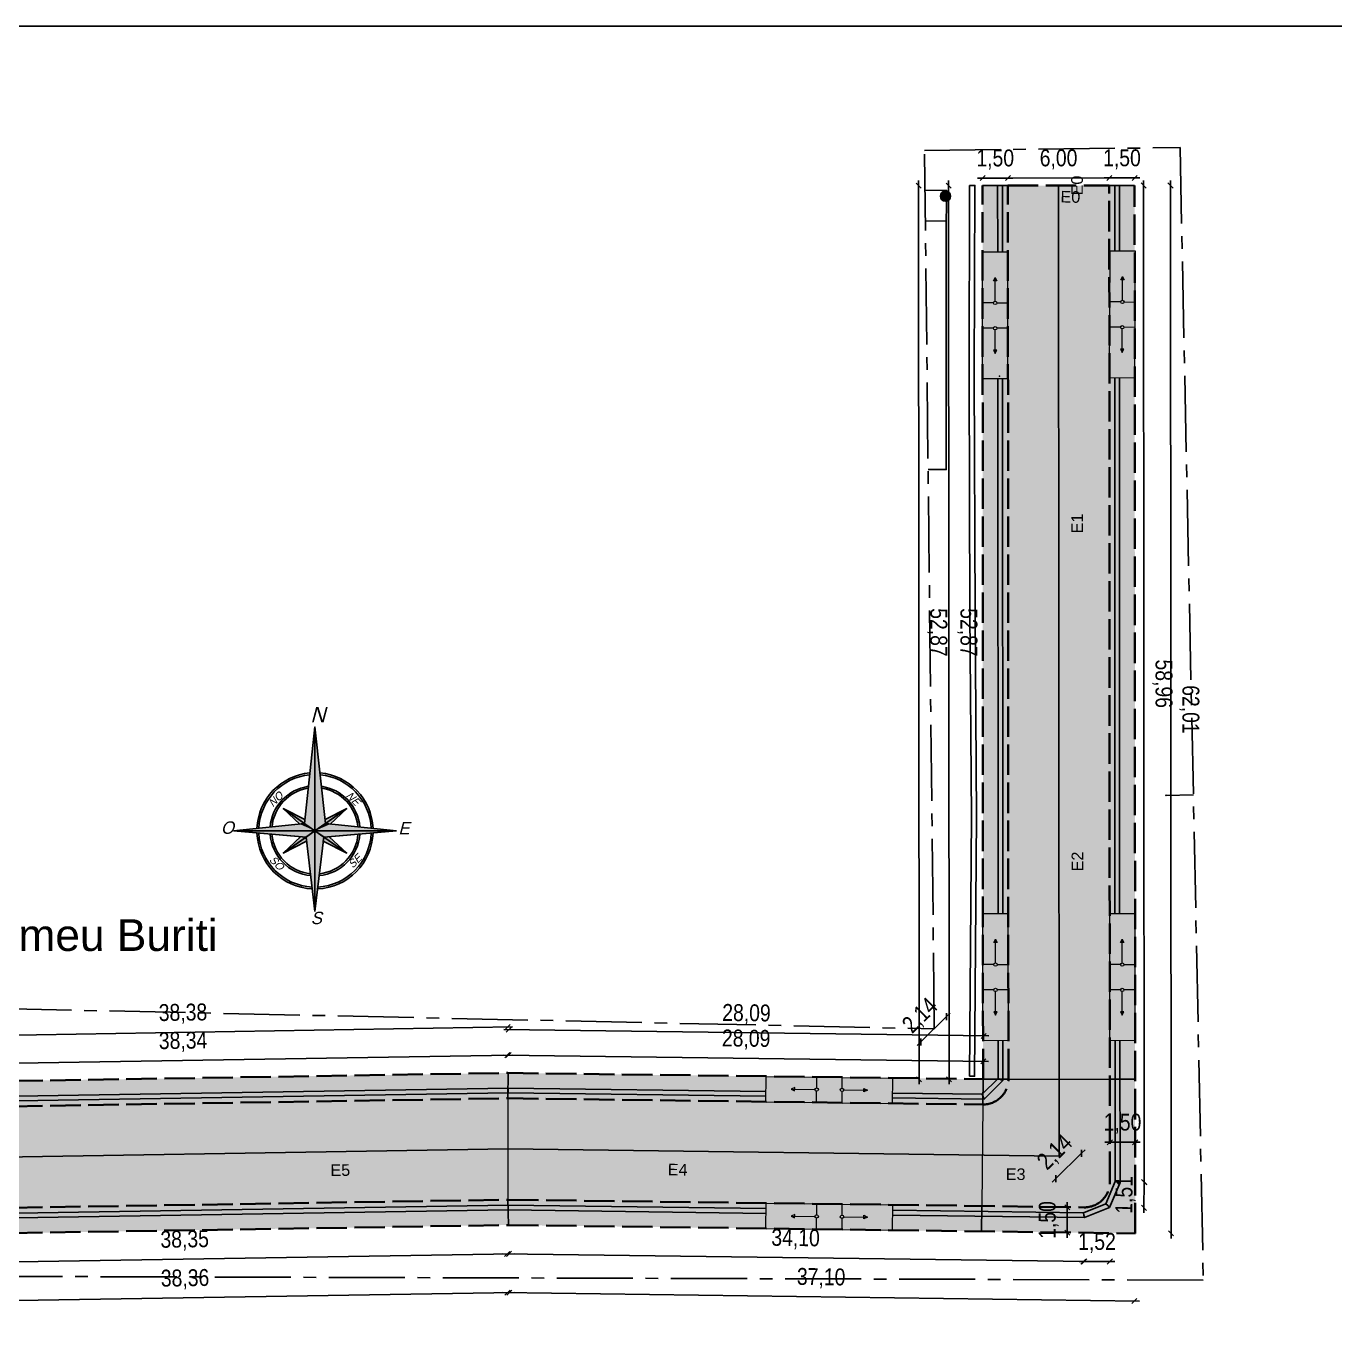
# Model space of a CAD drawing. Header units: feet. Extents: x 203667 to 205527, y 9204857 to 9205156.
# Drawn here: x 204784.3 to 204861.7, y 9205047 to 9205124 of the extents above; entities that cross this region are included whole.
import ezdxf

# ---------------------------------------------------------------- set-up
doc = ezdxf.new("R2010")
doc.units = ezdxf.units.FT
doc.header["$LTSCALE"] = 0.3
doc.header["$MEASUREMENT"] = 0
for name, pattern in [('ACAD_ISO02W100', [15, 12, -3]), ('CENTER2', [1.125, 0.75, -0.125, 0.125, -0.125]), ('CONTINUO', [0])]:
    doc.linetypes.add(name, pattern=pattern)
for name, color, linetype in [('_EIXO PROJETADO', 2, 'Continuous'), ('C-ROAD-CNTR-N', 92, 'Continuous'), ('Calçada Projetada', 20, 'Continuous'), ('cotas1', 7, 'Continuous'), ('Edificação Existente', 1, 'Continuous'), ('F-HZ-ESTACA', 98, 'Continuous'), ('I2-MEIOFIO', 171, 'Continuous'), ('MF', 7, 'CONTINUO'), ('MURO', 7, 'CONTINUO'), ('NORTE', 7, 'Continuous'), ('Pavimento projetado', 51, 'Continuous'), ('PONTOS_SUBSTITUIDOS', 7, 'Continuous'), ('Poste e Rede Elétrica', 6, 'Continuous'), ('PST', 7, 'Continuous'), ('SINALIZACAO', 1, 'Continuous')]:
    doc.layers.add(name, color=color, linetype=linetype)
for name, color, linetype, lineweight in [('Alvenaria de 1 Vez', 6, 'ACAD_ISO02W100', 35), ('Cotas Acessibilidade', 5, 'Continuous', 25), ('Cotas Calçadas', 7, 'Continuous', 25), ('EDIF', 7, 'Continuous', 0), ('MEIO FIO PROJETADO', 7, 'ACAD_ISO02W100', 35), ('PENA015', 1, 'Continuous', 15)]:
    doc.layers.add(name, color=color, linetype=linetype, lineweight=lineweight)
doc.styles.add('Arial', font='arial.ttf')
doc.styles.add('Roman', font='arial.ttf', dxfattribs={"height": 2})
doc.styles.add('SUPERFRENCH', font='SUF_____.pfb', dxfattribs={"oblique": 15, "height": 2})
doc.styles.add('TARCISIO', font='swissci.ttf')
doc.dimstyles.new('Cota Alvenaria', dxfattribs={"dimtxt": 1, "dimasz": 0.3, "dimexe": 1, "dimexo": 1, "dimgap": 0.5, "dimtad": 1, "dimzin": 4, "dimtxsty": 'TARCISIO', "dimblk": 'OBLIQUE', "dimcen": -2, "dimdle": 0.3, "dimse1": 1, "dimse2": 1, "dimclrd": 256, "dimclre": 256, "dimclrt": 6, "dimadec": 0, "dimazin": 0, "dimtfac": 1, "dimtix": 1, "dimtmove": 0, "dimatfit": 3, "dimldrblk": 'DOT', "dimfxl": 1, "dimlwd": -1, "dimlwe": -1, "dimarcsym": 0})
doc.dimstyles.new('Cota Calçadas', dxfattribs={"dimtxt": 1, "dimasz": 0.3, "dimexe": 1, "dimexo": 1, "dimgap": 0.5, "dimtad": 1, "dimzin": 4, "dimtxsty": 'TARCISIO', "dimblk": 'OBLIQUE', "dimcen": -2, "dimdle": 0.3, "dimse1": 1, "dimse2": 1, "dimclrd": 256, "dimclre": 256, "dimclrt": 256, "dimadec": 0, "dimazin": 0, "dimtfac": 1, "dimtix": 1, "dimtmove": 0, "dimatfit": 3, "dimldrblk": 'DOT', "dimfxl": 1, "dimlwd": -1, "dimlwe": -1, "dimarcsym": 0})

# ---------------------------------------------------------------- blocks, each defined once
blk = doc.blocks.new('r150')
at = {"linetype": 'Continuous'}
h = blk.add_hatch(color=4, dxfattribs=at)
h.dxf.hatch_style = 1
edge = h.paths.add_edge_path()
edge.add_arc((0, 0.907), 0.1, 180, 270, ccw=False)
edge.add_line((-0.1, 0.907), (-1.3, 0.907))
edge.add_line((-1.3, 0.907), (-1.3, 0.807))
edge.add_line((-1.3, 0.807), (-1.5, 0.907))
edge.add_line((-1.5, 0.907), (-1.3, 1.007))
edge.add_line((-1.3, 1.007), (-1.3, 0.907))
edge.add_line((-1.3, 0.907), (-0.1, 0.907))
edge.add_arc((0, 0.907), 0.1, 90, 180, ccw=False)
edge.add_line((0, 1.007), (0, 1.65))
edge.add_line((0, 1.65), (-3, 1.65))
edge.add_line((-3, 1.65), (-3, 0.15))
edge.add_line((-3, 0.15), (0, 0.15))
edge.add_line((0, 0.15), (0, 0.807))
edge = h.paths.add_edge_path()
edge.add_arc((1.5, 0.907), 0.1, 180, 270, ccw=False)
edge.add_arc((1.5, 0.907), 0.1, 90, 180, ccw=False)
edge.add_line((1.5, 1.007), (1.5, 1.65))
edge.add_line((1.5, 1.65), (0, 1.65))
edge.add_line((0, 1.65), (0, 1.007))
edge.add_arc((0, 0.907), 0.1, 0, 90, ccw=False)
edge.add_arc((0, 0.907), 0.1, -90, 0, ccw=False)
edge.add_line((0, 0.807), (0, 0.15))
edge.add_line((0, 0.15), (1.5, 0.15))
edge.add_line((1.5, 0.15), (1.5, 0.807))
edge = h.paths.add_edge_path()
edge.add_line((4.5, 1.65), (1.5, 1.65))
edge.add_line((1.5, 1.65), (1.5, 1.007))
edge.add_arc((1.5, 0.907), 0.1, 0, 90, ccw=False)
edge.add_line((1.6, 0.907), (2.8, 0.907))
edge.add_line((2.8, 0.907), (2.8, 1.007))
edge.add_line((2.8, 1.007), (3, 0.907))
edge.add_line((3, 0.907), (2.8, 0.807))
edge.add_line((2.8, 0.807), (2.8, 0.907))
edge.add_line((2.8, 0.907), (1.6, 0.907))
edge.add_arc((1.5, 0.907), 0.1, -90, 0, ccw=False)
edge.add_line((1.5, 0.807), (1.5, 0.15))
edge.add_line((1.5, 0.15), (4.5, 0.15))
edge.add_line((4.5, 0.15), (4.5, 1.65))
at = {"layer": 'PENA015', "color": 7}
for points in [[(-3, 0.15), (-3, 1.65)], [(-3, 1.65), (4.5, 1.65)], [(0, 1.007), (0, 1.65)], [(1.5, 1.007), (1.5, 1.65)], [(4.5, 0.15), (4.5, 1.65)], [(-1.3, 1.007), (-1.5, 0.907), (-1.3, 0.807)], [(-1.5, 0.907), (-0.1, 0.907)], [(-1.3, 0.807), (-1.3, 1.007)], [(0, 0.15), (0, 0.807)], [(1.5, 0.807), (1.5, 0.15)], [(1.6, 0.907), (3, 0.907)], [(2.8, 0.807), (2.8, 1.007)], [(2.8, 1.007), (3, 0.907), (2.8, 0.807)], [(-3, 0.15), (4.5, 0.15)]]:
    blk.add_lwpolyline(points, dxfattribs=at)
for centre in [(0, 0.907), (1.5, 0.907)]:
    blk.add_circle(centre, 0.1, dxfattribs=at)
blk = doc.blocks.new('*U61')
at = {"layer": 'NORTE', "color": 252, "linetype": 'Continuous'}
for points in [[(2.264, 2.249), (1.127, 1.112), (1.322, 1.078)], [(0.236, 2.003), (0.962, 1.141), (1.127, 1.112)], [(1.156, 0.948), (1.127, 1.112), (0.244, 0.23)], [(1.127, 1.112), (1.156, 0.948), (2.018, 0.221)]]:
    blk.add_solid(points, dxfattribs=at)
blk = doc.blocks.new('*U62')
at = {"layer": 'NORTE', "color": 252, "linetype": 'Continuous'}
for points in [[(1.022, 1.704), (1.034, 1.355), (1.092, 1.308)], [(0.535, 1.216), (0.922, 1.09), (0.962, 1.141)], [(1.322, 1.078), (1.37, 1.019), (1.718, 1.008)], [(1.156, 0.948), (1.104, 0.907), (1.231, 0.521)]]:
    blk.add_solid(points, dxfattribs=at)
blk = doc.blocks.new('*U63')
at = {"layer": 'NORTE', "linetype": 'Continuous'}
for points in [[(1.494, 1.556), (2.264, 2.249), (1.092, 1.308)], [(1.494, 1.556), (1.127, 1.112), (2.264, 2.249)], [(1.494, 1.556), (1.092, 1.308), (1.127, 1.112)]]:
    blk.add_solid(points, dxfattribs=at)
blk = doc.blocks.new('*U64')
at = {"layer": 'NORTE', "linetype": 'Continuous'}
for points in [[(0.236, 2.003), (1.034, 1.352), (1.034, 1.355)], [(0.236, 2.003), (1.127, 1.112), (1.034, 1.352)], [(1.022, 1.704), (1.092, 1.308), (1.14, 1.346)], [(0.535, 1.216), (0.958, 1.142), (0.905, 1.204)], [(1.034, 1.352), (1.127, 1.112), (1.092, 1.308)], [(1.127, 1.112), (0.962, 1.141), (0.244, 0.23)], [(1.127, 1.112), (1.366, 1.019), (1.322, 1.078)], [(1.127, 1.112), (2.018, 0.221), (1.366, 1.019)], [(1.36, 1.125), (1.322, 1.078), (1.718, 1.008)], [(1.366, 1.019), (2.018, 0.221), (1.37, 1.019)], [(1.156, 0.943), (1.231, 0.521), (1.219, 0.891)]]:
    blk.add_solid(points, dxfattribs=at)
blk = doc.blocks.new('norte01')
at = {"layer": 'NORTE'}
for p, q in [((-0.098, 0.141), (0, 1.26)), ((0, 1.26), (0.114, 0.163)), ((-1.248, 0), (-0.096, 0.137)), ((0, 0), (-1.248, 0)), ((0.114, 0.163), (1.608, 0)), ((-0.098, -0.141), (0, 0)), ((0, -1.26), (-0.098, -0.141)), ((0.114, -0.163), (0, -1.26)), ((1.608, 0), (0.114, -0.163))]:
    blk.add_line(p, q, dxfattribs=at)
for points in [[(0, 1.26), (0, 0), (-0.096, 0.137)], [(-0.161, 0.129), (-0.096, 0.137), (-0.345, 0.492)], [(0.114, 0.163), (0.345, 0.492), (0.104, 0.235)], [(-0.161, -0.129), (-0.096, -0.137), (-0.345, -0.492)], [(0, -1.26), (0, 0), (-0.096, -0.137)], [(0, 0), (1.608, 0), (0.114, -0.163)], [(0.114, -0.163), (0.345, -0.492), (0.104, -0.235)]]:
    blk.add_lwpolyline(points, close=True, dxfattribs=at)
for points in [[(0, 1.26), (0, 0)], [(0, 0), (-0.345, 0.492)], [(-0.345, 0.492), (-0.161, 0.129)], [(-0.345, 0.492), (-0.089, 0.219)], [(0, 0), (0.345, 0.492)], [(0.345, 0.492), (0.104, 0.235)], [(0.345, 0.492), (0.174, 0.156)], [(-1.248, 0), (1.608, 0)], [(-1.248, 0), (1.608, 0)], [(-1.248, 0), (-0.096, -0.137)], [(0, 0), (-0.345, -0.492)], [(-0.345, -0.492), (-0.161, -0.129)], [(0, -1.26), (0, 0)], [(0, 0), (0.345, -0.492)], [(0.345, -0.492), (0.174, -0.156)], [(-0.345, -0.492), (-0.091, -0.222)], [(0.345, -0.492), (0.104, -0.235)]]:
    blk.add_lwpolyline(points, dxfattribs=at)
for radius, start, end in [(0.9, 92.0213, 177.3619), (0.871, 92.2575, 177.0455), (0.9, 4.9431, 87.6111), (0.871, 5.3202, 87.3318), (0.697, 94.0924, 174.5827), (0.668, 94.4924, 174.0444), (0.697, 8.261, 85.1591), (0.668, 8.9053, 84.6848), (0.9, 182.6381, 267.9787), (0.871, 182.9545, 267.7425), (0.697, 185.4173, 265.9076), (0.668, 185.9556, 265.5076), (0.9, 272.3889, 355.0569), (0.871, 272.6682, 354.6798), (0.697, 274.8409, 351.739), (0.668, 275.3152, 351.0947)]:
    blk.add_arc((0, 0), radius, start, end, dxfattribs=at)
at = {"layer": 'NORTE', "color": 254, "linetype": 'Continuous', "rotation": 314.9999999999994}
for name in ['*U61', '*U62']:
    blk.add_blockref(name, (-1.583, 0.01), dxfattribs=at)
at = {"layer": 'NORTE', "linetype": 'Continuous', "rotation": 314.9999999999994}
for name in ['*U64', '*U63']:
    blk.add_blockref(name, (-1.583, 0.01), dxfattribs=at)
at = {"layer": 'NORTE', "style": 'SUPERFRENCH', "oblique": 15}
for s, height, rotation, p in [('O', 0.192, 270, (-0.046, 1.457)), ('SO', 0.12, 225, (-0.459, 0.718)), ('NO', 0.12, 315, (0.361, 0.651)), ('S', 0.192, 270, (-1.445, 0.065)), ('N', 0.24, 270, (1.68, 0.072)), ('SE', 0.12, 315, (-0.588, -0.585)), ('NE', 0.12, 225, (0.536, -0.47)), ('E', 0.192, 270, (-0.055, -1.291))]:
    blk.add_text(s, height=height, rotation=rotation, dxfattribs=at).set_placement(p)
blk = doc.blocks.new('_Oblique')
at = {"layer": 'cotas1', "color": 0, "lineweight": -2}
blk.add_line((-0.5, -0.5), (0.5, 0.5), dxfattribs=at)
blk = doc.blocks.new('*D342')
at = {"layer": 'Cotas Calçadas', "transparency": 16777216}
blk.add_line((204774.242, 9205048.439), (204813.2, 9205049.073), dxfattribs=at)
at = {"layer": 'Defpoints', "color": 0, "transparency": 16777216}
for p in [(204812.835, 9205053.068), (204774.477, 9205052.444), (204812.9, 9205049.068)]:
    blk.add_point(p, dxfattribs=at)
at = {"layer": 'Cotas Calçadas', "transparency": 16777216, "xscale": 0.3, "yscale": 0.3, "zscale": 0.3}
for p, rotation in [((204812.9, 9205049.068), 0.9313646199542577), ((204774.542, 9205048.444), 180.9313646199542)]:
    blk.add_blockref('_Oblique', p, dxfattribs=dict(at, rotation=rotation))
at = {"layer": 'Cotas Calçadas', "color": 6, "transparency": 16777216, "insert": (204793.703, 9205049.852), "char_height": 1, "attachment_point": 5, "rotation": 0.93136, "style": 'TARCISIO'}
blk.add_mtext('38,36', dxfattribs=at)
blk = doc.blocks.new('_Dot')
at = {"color": 0, "linetype": 'ByBlock', "lineweight": -2}
blk.add_line((-0.5, 0), (-1, 0), dxfattribs=at)
at = {"color": 0, "linetype": 'ByBlock', "const_width": 0.5}
blk.add_lwpolyline([(-0.25, 0, 1), (0.25, 0, 1)], format="xyb", close=True, dxfattribs=at)
blk = doc.blocks.new('*D343')
at = {"layer": 'Cotas Calçadas', "transparency": 16777216}
blk.add_line((204812.468, 9205051.367), (204847.164, 9205050.905), dxfattribs=at)
at = {"layer": 'Defpoints', "color": 0, "transparency": 16777216}
for p in [(204812.811, 9205054.567), (204846.906, 9205054.114), (204846.864, 9205050.909)]:
    blk.add_point(p, dxfattribs=at)
at = {"layer": 'Cotas Calçadas', "transparency": 16777216, "xscale": 0.3, "yscale": 0.3, "zscale": 0.3}
for p, rotation in [((204812.768, 9205051.363), 179.2375210019448), ((204846.864, 9205050.909), 359.2375210019447)]:
    blk.add_blockref('_Oblique', p, dxfattribs=dict(at, rotation=rotation))
at = {"layer": 'Cotas Calçadas', "transparency": 16777216, "insert": (204829.83, 9205052.232), "char_height": 1, "attachment_point": 5, "rotation": 359.23752, "style": 'TARCISIO'}
blk.add_mtext('34,10', dxfattribs=at)
blk = doc.blocks.new('*D344')
at = {"layer": 'Cotas Calçadas', "transparency": 16777216}
blk.add_line((204812.482, 9205049.073), (204850.175, 9205048.571), dxfattribs=at)
at = {"layer": 'Defpoints', "color": 0, "transparency": 16777216}
for p in [(204812.835, 9205053.067), (204849.928, 9205052.572), (204849.875, 9205048.575)]:
    blk.add_point(p, dxfattribs=at)
at = {"layer": 'Cotas Calçadas', "transparency": 16777216, "xscale": 0.3, "yscale": 0.3, "zscale": 0.3}
for p, rotation in [((204812.782, 9205049.069), 179.2357354205074), ((204849.875, 9205048.575), 359.2357354205074)]:
    blk.add_blockref('_Oblique', p, dxfattribs=dict(at, rotation=rotation))
at = {"layer": 'Cotas Calçadas', "color": 6, "transparency": 16777216, "insert": (204831.343, 9205049.918), "char_height": 1, "attachment_point": 5, "rotation": 359.23574, "style": 'TARCISIO'}
blk.add_mtext('37,10', dxfattribs=at)
blk = doc.blocks.new('*D346')
at = {"layer": 'Cotas Calçadas', "transparency": 16777216}
blk.add_line((204850.46, 9205055.315), (204850.428, 9205114.879), dxfattribs=at)
at = {"layer": 'Defpoints', "color": 0, "transparency": 16777216}
for p in [(204848.394, 9205114.578), (204850.428, 9205114.579), (204848.426, 9205055.614)]:
    blk.add_point(p, dxfattribs=at)
at = {"layer": 'Cotas Calçadas', "transparency": 16777216, "xscale": 0.3, "yscale": 0.3, "zscale": 0.3}
for p, rotation in [((204850.428, 9205114.579), 90.03094286692487), ((204850.46, 9205055.615), 270.0309428669249)]:
    blk.add_blockref('_Oblique', p, dxfattribs=dict(at, rotation=rotation))
at = {"layer": 'Cotas Calçadas', "transparency": 16777216, "insert": (204851.54, 9205085.098), "char_height": 1, "attachment_point": 5, "rotation": 270.03094, "style": 'TARCISIO'}
blk.add_mtext('58,96', dxfattribs=at)
blk = doc.blocks.new('*D186')
at = {"layer": 'Cotas Calçadas', "transparency": 16777216}
blk.add_line((204852.05, 9205052.273), (204852.016, 9205114.88), dxfattribs=at)
at = {"layer": 'Defpoints', "color": 0, "transparency": 16777216}
for p in [(204849.894, 9205114.579), (204852.016, 9205114.58), (204849.928, 9205052.572)]:
    blk.add_point(p, dxfattribs=at)
at = {"layer": 'Cotas Calçadas', "transparency": 16777216, "xscale": 0.3, "yscale": 0.3, "zscale": 0.3}
for p, rotation in [((204852.016, 9205114.58), 90.03094286754042), ((204852.05, 9205052.573), 270.0309428675404)]:
    blk.add_blockref('_Oblique', p, dxfattribs=dict(at, rotation=rotation))
at = {"layer": 'Cotas Calçadas', "color": 6, "transparency": 16777216, "insert": (204853.129, 9205083.577), "char_height": 1, "attachment_point": 5, "rotation": 270.03094, "style": 'TARCISIO'}
blk.add_mtext('62,01', dxfattribs=at)
blk = doc.blocks.new('*D347')
at = {"layer": 'Cotas Calçadas', "transparency": 16777216}
for p, q in [((204840.895, 9205115.023), (204840.595, 9205115.023)), ((204840.895, 9205115.023), (204842.395, 9205115.022)), ((204842.395, 9205115.022), (204842.695, 9205115.022))]:
    blk.add_line(p, q, dxfattribs=at)
at = {"layer": 'Defpoints', "color": 0, "transparency": 16777216}
for p in [(204842.395, 9205115.022), (204840.895, 9205114.573), (204842.394, 9205114.573)]:
    blk.add_point(p, dxfattribs=at)
at = {"layer": 'Cotas Calçadas', "transparency": 16777216, "xscale": 0.3, "yscale": 0.3, "zscale": 0.3}
for p, rotation in [((204840.895, 9205115.023), 359.9858724939317), ((204842.395, 9205115.022), 179.9858724939317)]:
    blk.add_blockref('_Oblique', p, dxfattribs=dict(at, rotation=rotation))
at = {"layer": 'Cotas Calçadas', "transparency": 16777216, "insert": (204841.645, 9205116.118), "char_height": 1, "attachment_point": 5, "rotation": 359.98587, "style": 'TARCISIO'}
blk.add_mtext('1,50', dxfattribs=at)
blk = doc.blocks.new('*D348')
at = {"layer": 'Cotas Calçadas', "transparency": 16777216}
blk.add_line((204842.094, 9205115.022), (204848.694, 9205115.03), dxfattribs=at)
at = {"layer": 'Defpoints', "color": 0, "transparency": 16777216}
for p in [(204848.394, 9205115.03), (204842.394, 9205114.573), (204848.394, 9205114.58)]:
    blk.add_point(p, dxfattribs=at)
at = {"layer": 'Cotas Calçadas', "transparency": 16777216, "xscale": 0.3, "yscale": 0.3, "zscale": 0.3}
for p, rotation in [((204842.394, 9205115.022), 180.0689462432588), ((204848.394, 9205115.03), 0.06894624325874639)]:
    blk.add_blockref('_Oblique', p, dxfattribs=dict(at, rotation=rotation))
at = {"layer": 'Cotas Calçadas', "transparency": 16777216, "insert": (204845.393, 9205116.121), "char_height": 1, "attachment_point": 5, "rotation": 0.06895, "style": 'TARCISIO'}
blk.add_mtext('6,00', dxfattribs=at)
blk = doc.blocks.new('*D349')
at = {"layer": 'Cotas Calçadas', "transparency": 16777216}
for p, q in [((204848.394, 9205115.03), (204848.094, 9205115.03)), ((204848.394, 9205115.03), (204849.894, 9205115.03)), ((204849.894, 9205115.03), (204850.194, 9205115.03))]:
    blk.add_line(p, q, dxfattribs=at)
at = {"layer": 'Defpoints', "color": 0, "transparency": 16777216}
for p in [(204849.894, 9205115.03), (204848.394, 9205114.578), (204849.894, 9205114.578)]:
    blk.add_point(p, dxfattribs=at)
at = {"layer": 'Cotas Calçadas', "transparency": 16777216, "xscale": 0.3, "yscale": 0.3, "zscale": 0.3}
blk.add_blockref('_Oblique', (204848.394, 9205115.03), dxfattribs=at)
at = {"layer": 'Cotas Calçadas', "transparency": 16777216, "xscale": 0.3, "yscale": 0.3, "zscale": 0.3, "rotation": 180}
blk.add_blockref('_Oblique', (204849.894, 9205115.03), dxfattribs=at)
at = {"layer": 'Cotas Calçadas', "transparency": 16777216, "insert": (204849.144, 9205116.125), "char_height": 1, "attachment_point": 5, "style": 'TARCISIO'}
blk.add_mtext('1,50', dxfattribs=at)
blk = doc.blocks.new('*D350')
at = {"layer": 'Cotas Calçadas', "transparency": 16777216}
blk.add_line((204838.886, 9205114.871), (204838.915, 9205061.396), dxfattribs=at)
at = {"layer": 'Defpoints', "color": 0, "transparency": 16777216}
for p in [(204842.394, 9205114.573), (204838.915, 9205061.696), (204842.423, 9205061.698)]:
    blk.add_point(p, dxfattribs=at)
at = {"layer": 'Cotas Calçadas', "transparency": 16777216, "xscale": 0.3, "yscale": 0.3, "zscale": 0.3}
for p, rotation in [((204838.886, 9205114.571), 90.0309428676953), ((204838.915, 9205061.696), 270.0309428676953)]:
    blk.add_blockref('_Oblique', p, dxfattribs=dict(at, rotation=rotation))
at = {"layer": 'Cotas Calçadas', "transparency": 16777216, "insert": (204839.996, 9205088.134), "char_height": 1, "attachment_point": 5, "rotation": 270.03094, "style": 'TARCISIO'}
blk.add_mtext('52,87', dxfattribs=at)
blk = doc.blocks.new('*D187')
at = {"layer": 'Cotas Calçadas', "transparency": 16777216}
blk.add_line((204837.107, 9205114.87), (204837.136, 9205061.395), dxfattribs=at)
at = {"layer": 'Defpoints', "color": 0, "transparency": 16777216}
for p in [(204840.895, 9205114.572), (204837.136, 9205061.695), (204840.924, 9205061.697)]:
    blk.add_point(p, dxfattribs=at)
at = {"layer": 'Cotas Calçadas', "transparency": 16777216, "xscale": 0.3, "yscale": 0.3, "zscale": 0.3}
for p, rotation in [((204837.107, 9205114.57), 90.0309428676953), ((204837.136, 9205061.695), 270.0309428676953)]:
    blk.add_blockref('_Oblique', p, dxfattribs=dict(at, rotation=rotation))
at = {"layer": 'Cotas Calçadas', "color": 6, "transparency": 16777216, "insert": (204838.217, 9205088.133), "char_height": 1, "attachment_point": 5, "rotation": 270.03094, "style": 'TARCISIO'}
blk.add_mtext('52,87', dxfattribs=at)
blk = doc.blocks.new('*D351')
at = {"layer": 'Cotas Calçadas', "transparency": 16777216}
blk.add_line((204841.237, 9205062.748), (204812.545, 9205063.125), dxfattribs=at)
at = {"layer": 'Defpoints', "color": 0, "transparency": 16777216}
for p in [(204812.845, 9205063.121), (204812.811, 9205060.567), (204840.903, 9205060.198)]:
    blk.add_point(p, dxfattribs=at)
at = {"layer": 'Cotas Calçadas', "transparency": 16777216, "xscale": 0.3, "yscale": 0.3, "zscale": 0.3}
for p, rotation in [((204812.845, 9205063.121), 179.2464513407121), ((204840.937, 9205062.752), 359.2464513407121)]:
    blk.add_blockref('_Oblique', p, dxfattribs=dict(at, rotation=rotation))
at = {"layer": 'Cotas Calçadas', "transparency": 16777216, "insert": (204826.905, 9205064.032), "char_height": 1, "attachment_point": 5, "rotation": 359.24645, "style": 'TARCISIO'}
blk.add_mtext('28,09', dxfattribs=at)
blk = doc.blocks.new('*D352')
at = {"layer": 'Cotas Calçadas', "transparency": 16777216}
blk.add_line((204813.07, 9205063.125), (204774.138, 9205062.493), dxfattribs=at)
at = {"layer": 'Defpoints', "color": 0, "transparency": 16777216}
for p in [(204774.438, 9205062.498), (204774.479, 9205059.945), (204812.811, 9205060.567)]:
    blk.add_point(p, dxfattribs=at)
at = {"layer": 'Cotas Calçadas', "transparency": 16777216, "xscale": 0.3, "yscale": 0.3, "zscale": 0.3}
for p, rotation in [((204812.77, 9205063.12), 0.92972526872253), ((204774.438, 9205062.498), 180.9297252687225)]:
    blk.add_blockref('_Oblique', p, dxfattribs=dict(at, rotation=rotation))
at = {"layer": 'Cotas Calçadas', "transparency": 16777216, "insert": (204793.586, 9205063.905), "char_height": 1, "attachment_point": 5, "rotation": 0.92973, "style": 'TARCISIO'}
blk.add_mtext('38,34', dxfattribs=at)
blk = doc.blocks.new('*D164')
at = {"layer": 'Cotas Calçadas', "transparency": 16777216}
for p, q in [((204850.459, 9205055.594), (204850.445, 9205054.089)), ((204850.459, 9205055.594), (204850.462, 9205055.894)), ((204850.445, 9205054.089), (204850.442, 9205053.789))]:
    blk.add_line(p, q, dxfattribs=at)
at = {"layer": 'Defpoints', "color": 0, "transparency": 16777216}
for p in [(204848.426, 9205055.614), (204848.411, 9205054.109, 0), (204850.445, 9205054.089)]:
    blk.add_point(p, dxfattribs=at)
at = {"layer": 'Cotas Calçadas', "transparency": 16777216, "xscale": 0.3, "yscale": 0.3, "zscale": 0.3}
for p, rotation in [((204850.459, 9205055.594), 269.4328025261166), ((204850.445, 9205054.089), 89.43280252611665)]:
    blk.add_blockref('_Oblique', p, dxfattribs=dict(at, rotation=rotation))
at = {"layer": 'Cotas Calçadas', "transparency": 16777216, "insert": (204849.357, 9205054.852), "char_height": 1, "attachment_point": 5, "rotation": 89.4328, "style": 'TARCISIO'}
blk.add_mtext('1,51', dxfattribs=at)
blk = doc.blocks.new('*D165')
at = {"layer": 'Cotas Calçadas', "transparency": 16777216}
for p, q in [((204846.906, 9205050.909), (204846.606, 9205050.909)), ((204846.906, 9205050.909), (204848.426, 9205050.909)), ((204848.426, 9205050.909), (204848.726, 9205050.909))]:
    blk.add_line(p, q, dxfattribs=at)
at = {"layer": 'Defpoints', "color": 0, "transparency": 16777216}
for p in [(204846.906, 9205054.114), (204848.426, 9205054.114), (204848.426, 9205050.909)]:
    blk.add_point(p, dxfattribs=at)
at = {"layer": 'Cotas Calçadas', "transparency": 16777216, "xscale": 0.3, "yscale": 0.3, "zscale": 0.3}
blk.add_blockref('_Oblique', (204846.906, 9205050.909), dxfattribs=at)
at = {"layer": 'Cotas Calçadas', "transparency": 16777216, "xscale": 0.3, "yscale": 0.3, "zscale": 0.3, "rotation": 180}
blk.add_blockref('_Oblique', (204848.426, 9205050.909), dxfattribs=at)
at = {"layer": 'Cotas Calçadas', "transparency": 16777216, "insert": (204847.666, 9205052.005), "char_height": 1, "attachment_point": 5, "style": 'TARCISIO'}
blk.add_mtext('1,52', dxfattribs=at)
blk = doc.blocks.new('*D322')
at = {"layer": 'Cotas Calçadas', "transparency": 16777216}
for p, q in [((204848.426, 9205057.969), (204848.126, 9205057.969)), ((204848.426, 9205057.969), (204849.926, 9205057.969)), ((204849.926, 9205057.969), (204850.226, 9205057.969))]:
    blk.add_line(p, q, dxfattribs=at)
at = {"layer": 'Defpoints', "color": 0, "transparency": 16777216}
for p in [(204849.926, 9205057.969), (204848.426, 9205055.614), (204849.926, 9205055.614)]:
    blk.add_point(p, dxfattribs=at)
at = {"layer": 'Cotas Calçadas', "transparency": 16777216, "xscale": 0.3, "yscale": 0.3, "zscale": 0.3}
blk.add_blockref('_Oblique', (204848.426, 9205057.969), dxfattribs=at)
at = {"layer": 'Cotas Calçadas', "transparency": 16777216, "xscale": 0.3, "yscale": 0.3, "zscale": 0.3, "rotation": 180}
blk.add_blockref('_Oblique', (204849.926, 9205057.969), dxfattribs=at)
at = {"layer": 'Cotas Calçadas', "transparency": 16777216, "insert": (204849.176, 9205059.064), "char_height": 1, "attachment_point": 5, "style": 'TARCISIO'}
blk.add_mtext('1,50', dxfattribs=at)
blk = doc.blocks.new('*D166')
at = {"layer": 'Cotas Calçadas', "transparency": 16777216}
for p, q in [((204845.909, 9205054.118), (204845.909, 9205054.418)), ((204845.909, 9205052.617), (204845.909, 9205054.118)), ((204845.909, 9205052.617), (204845.909, 9205052.317))]:
    blk.add_line(p, q, dxfattribs=at)
at = {"layer": 'Defpoints', "color": 0, "transparency": 16777216}
for p in [(204845.909, 9205054.118), (204846.601, 9205054.118), (204846.601, 9205052.617)]:
    blk.add_point(p, dxfattribs=at)
at = {"layer": 'Cotas Calçadas', "transparency": 16777216, "xscale": 0.3, "yscale": 0.3, "zscale": 0.3}
for p, rotation in [((204845.909, 9205054.118), 270), ((204845.909, 9205052.617), 90)]:
    blk.add_blockref('_Oblique', p, dxfattribs=dict(at, rotation=rotation))
at = {"layer": 'Cotas Calçadas', "transparency": 16777216, "insert": (204844.814, 9205053.367), "char_height": 1, "attachment_point": 5, "rotation": 90, "style": 'TARCISIO'}
blk.add_mtext('1,50', dxfattribs=at)
blk = doc.blocks.new('*D325')
at = {"layer": 'Cotas Calçadas', "transparency": 16777216}
blk.add_line((204774.111, 9205064.155), (204813.087, 9205064.788), dxfattribs=at)
at = {"layer": 'Defpoints', "color": 0, "transparency": 16777216}
for p in [(204812.787, 9205064.783), (204774.455, 9205061.445), (204812.831, 9205062.069)]:
    blk.add_point(p, dxfattribs=at)
at = {"layer": 'Cotas Calçadas', "transparency": 16777216, "xscale": 0.3, "yscale": 0.3, "zscale": 0.3}
for p, rotation in [((204812.787, 9205064.783), 0.9313646224232713), ((204774.411, 9205064.16), 180.9313646224233)]:
    blk.add_blockref('_Oblique', p, dxfattribs=dict(at, rotation=rotation))
at = {"layer": 'Cotas Calçadas', "color": 6, "transparency": 16777216, "insert": (204793.581, 9205065.567), "char_height": 1, "attachment_point": 5, "rotation": 0.93136, "style": 'TARCISIO'}
blk.add_mtext('38,38', dxfattribs=at)
blk = doc.blocks.new('*D326')
at = {"layer": 'Cotas Calçadas', "transparency": 16777216}
blk.add_line((204812.565, 9205064.632), (204841.257, 9205064.255), dxfattribs=at)
at = {"layer": 'Defpoints', "color": 0, "transparency": 16777216}
for p in [(204840.957, 9205064.259), (204812.831, 9205062.068), (204840.923, 9205061.699)]:
    blk.add_point(p, dxfattribs=at)
at = {"layer": 'Cotas Calçadas', "transparency": 16777216, "xscale": 0.3, "yscale": 0.3, "zscale": 0.3}
for p, rotation in [((204812.865, 9205064.628), 179.2464513405466), ((204840.957, 9205064.259), 359.2464513405466)]:
    blk.add_blockref('_Oblique', p, dxfattribs=dict(at, rotation=rotation))
at = {"layer": 'Cotas Calçadas', "color": 6, "transparency": 16777216, "insert": (204826.925, 9205065.539), "char_height": 1, "attachment_point": 5, "rotation": 359.24645, "style": 'TARCISIO'}
blk.add_mtext('28,09', dxfattribs=at)
blk = doc.blocks.new('*D332')
at = {"layer": 'Cotas Calçadas', "transparency": 16777216}
blk.add_line((204774.229, 9205050.737), (204813.17, 9205051.37), dxfattribs=at)
at = {"layer": 'Defpoints', "color": 0, "transparency": 16777216}
for p in [(204812.818, 9205054.567), (204774.477, 9205053.944), (204812.87, 9205051.365)]:
    blk.add_point(p, dxfattribs=at)
at = {"layer": 'Cotas Calçadas', "transparency": 16777216, "xscale": 0.3, "yscale": 0.3, "zscale": 0.3}
for p, rotation in [((204812.87, 9205051.365), 0.9313646179050262), ((204774.529, 9205050.742), 180.931364617905)]:
    blk.add_blockref('_Oblique', p, dxfattribs=dict(at, rotation=rotation))
at = {"layer": 'Cotas Calçadas', "transparency": 16777216, "insert": (204793.682, 9205052.149), "char_height": 1, "attachment_point": 5, "rotation": 0.93136, "style": 'TARCISIO'}
blk.add_mtext('38,35', dxfattribs=at)
blk = doc.blocks.new('*D334')
at = {"layer": 'Cotas Calçadas', "transparency": 16777216}
for p, q in [((204837.248, 9205063.899), (204838.768, 9205065.4)), ((204838.768, 9205065.4), (204838.982, 9205065.61)), ((204837.248, 9205063.899), (204837.035, 9205063.688))]:
    blk.add_line(p, q, dxfattribs=at)
at = {"layer": 'Defpoints', "color": 0, "transparency": 16777216}
for p in [(204838.768, 9205065.4), (204842.423, 9205061.698), (204840.903, 9205060.198)]:
    blk.add_point(p, dxfattribs=at)
at = {"layer": 'Cotas Calçadas', "transparency": 16777216, "xscale": 0.3, "yscale": 0.3, "zscale": 0.3}
for p, rotation in [((204838.768, 9205065.4), 224.6375781027792), ((204837.248, 9205063.899), 44.63757810277918)]:
    blk.add_blockref('_Oblique', p, dxfattribs=dict(at, rotation=rotation))
at = {"layer": 'Cotas Calçadas', "transparency": 16777216, "insert": (204837.238, 9205065.429), "char_height": 1, "attachment_point": 5, "rotation": 44.63758, "style": 'TARCISIO'}
blk.add_mtext('2,14', dxfattribs=at)
blk = doc.blocks.new('*D335')
at = {"layer": 'Cotas Calçadas', "transparency": 16777216}
for p, q in [((204846.748, 9205057.314), (204846.962, 9205057.524)), ((204845.228, 9205055.813), (204846.748, 9205057.314)), ((204845.228, 9205055.813), (204845.015, 9205055.602))]:
    blk.add_line(p, q, dxfattribs=at)
at = {"layer": 'Defpoints', "color": 0, "transparency": 16777216}
for p in [(204846.748, 9205057.314), (204848.426, 9205055.614), (204846.906, 9205054.114)]:
    blk.add_point(p, dxfattribs=at)
at = {"layer": 'Cotas Calçadas', "transparency": 16777216, "xscale": 0.3, "yscale": 0.3, "zscale": 0.3}
for p, rotation in [((204846.748, 9205057.314), 224.6340441737714), ((204845.228, 9205055.813), 44.63404417377136)]:
    blk.add_blockref('_Oblique', p, dxfattribs=dict(at, rotation=rotation))
at = {"layer": 'Cotas Calçadas', "transparency": 16777216, "insert": (204845.219, 9205057.343), "char_height": 1, "attachment_point": 5, "rotation": 44.63404, "style": 'TARCISIO'}
blk.add_mtext('2,14', dxfattribs=at)

msp = doc.modelspace()

# ---------------------------------------------------------------- hatches: boundary and pattern name
at = {"layer": 'Calçada Projetada'}
h = msp.add_hatch(color=256, dxfattribs=at)
h.dxf.hatch_style = 1
h.paths.add_polyline_path([(204840.923, 9205061.699), (204842.423, 9205061.699), (204842.394, 9205114.573), (204840.895, 9205114.574)])
h.paths.add_polyline_path([(204848.423, 9205061.698), (204849.923, 9205061.698), (204849.894, 9205114.579), (204848.394, 9205114.578)])
h = msp.add_hatch(color=256, dxfattribs=at)
h.dxf.hatch_style = 1
h.paths.add_polyline_path([(204774.43, 9205059.946), (204774.455, 9205061.446), (204757.549, 9205061.733), (204757.491, 9205060.503), (204757.487, 9205060.233)])
h.paths.add_polyline_path([(204774.455, 9205061.445), (204774.43, 9205059.946), (204774.479, 9205059.945), (204812.811, 9205060.568), (204812.831, 9205062.068), (204812.809, 9205062.068)])
h.paths.add_polyline_path([(204774.527, 9205053.945), (204774.502, 9205052.444), (204812.835, 9205053.068), (204812.811, 9205054.567)])
h.paths.add_polyline_path([(204731.578, 9205054.673, 0.414214), (204730.053, 9205053.198), (204731.553, 9205053.173), (204774.477, 9205052.444), (204774.502, 9205052.444), (204774.527, 9205053.945), (204774.477, 9205053.944)])
h = msp.add_hatch(color=256, dxfattribs=at)
h.dxf.hatch_style = 1
h.paths.add_polyline_path([(204840.923, 9205061.699), (204812.831, 9205062.068), (204812.811, 9205060.568), (204840.903, 9205060.198)])
h = msp.add_hatch(color=256, dxfattribs=at)
h.dxf.hatch_style = 1
h.paths.add_polyline_path([(204812.818, 9205054.567), (204812.811, 9205054.567), (204812.835, 9205053.067), (204840.823, 9205052.694), (204840.843, 9205054.194)])
h.paths.add_polyline_path([(204840.843, 9205054.194), (204840.823, 9205052.694), (204849.928, 9205052.572), (204849.923, 9205061.698), (204848.423, 9205061.698), (204848.426, 9205055.614, -0.418277), (204846.906, 9205054.114)])
h = msp.add_hatch(color=256, dxfattribs=at)
h.dxf.hatch_style = 1
h.paths.add_polyline_path([(204840.903, 9205060.198), (204840.903, 9205060.198, 0.418459), (204842.423, 9205061.699), (204840.923, 9205061.699)])
at = {"layer": 'Pavimento projetado', "lineweight": 20}
h = msp.add_hatch(color=256, dxfattribs=at)
h.dxf.hatch_style = 1
h.paths.add_polyline_path([(204848.394, 9205114.58), (204845.394, 9205114.576), (204845.423, 9205061.698), (204848.423, 9205061.698)])
h.paths.add_polyline_path([(204845.394, 9205114.576), (204842.394, 9205114.573), (204842.423, 9205061.698), (204845.423, 9205061.698)])
h = msp.add_hatch(color=256, dxfattribs=at)
h.dxf.hatch_style = 1
h.paths.add_polyline_path([(204845.423, 9205061.698), (204842.423, 9205061.698, -0.418241), (204840.903, 9205060.198), (204840.873, 9205057.196), (204845.425, 9205057.135)])
h.paths.add_polyline_path([(204848.426, 9205055.614), (204848.423, 9205061.698), (204845.423, 9205061.698), (204845.425, 9205057.135), (204840.873, 9205057.196), (204840.843, 9205054.194), (204846.906, 9205054.114, 0.418277)])
h = msp.add_hatch(color=256, dxfattribs=at)
h.dxf.hatch_style = 1
h.paths.add_polyline_path([(204812.811, 9205057.568), (204774.478, 9205056.945), (204774.527, 9205053.945), (204812.811, 9205054.567)])
h.paths.add_polyline_path([(204812.811, 9205060.568), (204774.479, 9205059.945), (204774.43, 9205059.946), (204774.43, 9205059.944), (204774.478, 9205056.945), (204812.811, 9205057.568)])
h = msp.add_hatch(color=256, dxfattribs=at)
h.dxf.hatch_style = 1
h.paths.add_polyline_path([(204812.815, 9205057.568), (204812.811, 9205057.568), (204812.811, 9205054.568), (204840.843, 9205054.194), (204840.873, 9205057.196)])
h.paths.add_polyline_path([(204812.811, 9205060.568), (204812.811, 9205057.568), (204840.873, 9205057.196), (204840.903, 9205060.198)])
at = {"layer": 'Poste e Rede Elétrica', "linetype": 'ByBlock'}
h = msp.add_hatch(color=256, dxfattribs=at)
h.dxf.hatch_style = 1
h.paths.add_polyline_path([(204838.406, 9205113.949, 1), (204839.008, 9205113.949, 1)])

# ---------------------------------------------------------------- linework, layer by layer
at = {"layer": '_EIXO PROJETADO', "linetype": 'CENTER2', "ltscale": 20}
msp.add_lwpolyline([(204852.583, 9205116.822), (204853.958, 9205049.815), (204727.701, 9205050.196), (204728.503, 9205067.05), (204838.037, 9205064.677), (204837.465, 9205116.656)], close=True, dxfattribs=at)
at = {"layer": 'Alvenaria de 1 Vez', "ltscale": 0.5}
for points in [[(204731.429, 9205050.185), (204731.553, 9205053.173), (204774.477, 9205052.444), (204812.82, 9205053.067), (204849.928, 9205052.572), (204849.894, 9205114.579)], [(204757.549, 9205061.733), (204774.48, 9205061.445), (204812.809, 9205062.068), (204840.923, 9205061.699), (204840.895, 9205114.573)]]:
    msp.add_lwpolyline(points, dxfattribs=at)
at = {"layer": 'C-ROAD-CNTR-N', "color": 98, "linetype": 'Continuous', "lineweight": -3, "flags": 128}
msp.add_lwpolyline([(204730.166, 9205057.697), (204774.478, 9205056.945), (204812.815, 9205057.568), (204845.425, 9205057.135), (204845.394, 9205114.576)], dxfattribs=at)
at = {"layer": 'Calçada Projetada'}
for p, q in [((204840.894, 9205114.574), (204842.394, 9205114.573)), ((204848.394, 9205114.578), (204849.894, 9205114.579)), ((204812.811, 9205060.568), (204812.831, 9205062.068)), ((204840.903, 9205060.198), (204840.923, 9205061.699)), ((204840.923, 9205061.699), (204842.423, 9205061.699)), ((204848.423, 9205061.698), (204849.923, 9205061.698)), ((204812.811, 9205054.567), (204812.835, 9205053.068)), ((204840.843, 9205054.194), (204840.823, 9205052.694))]:
    msp.add_line(p, q, dxfattribs=at)
at = {"layer": 'Cotas Acessibilidade', "color": 5}
for p, q in [((204841.792, 9205110.632, 0), (204841.789, 9205114.573, 0)), ((204842.072, 9205110.632, 0), (204842.069, 9205114.573, 0)), ((204848.719, 9205114.581), (204848.722, 9205110.692)), ((204848.999, 9205114.581), (204849.002, 9205110.692)), ((204848.726, 9205103.192, 0), (204848.726, 9205071.478, 0)), ((204849.006, 9205103.192, 0), (204849.006, 9205071.478, 0)), ((204841.813, 9205071.478, 0), (204841.796, 9205103.122, 0)), ((204842.093, 9205071.478, 0), (204842.076, 9205103.122, 0)), ((204841.818, 9205061.743, 0), (204841.817, 9205063.978, 0)), ((204842.098, 9205061.626, 0), (204842.097, 9205063.978, 0)), ((204848.747, 9205063.978, 0), (204848.751, 9205055.648, 0)), ((204849.027, 9205063.978, 0), (204849.031, 9205055.592, 0)), ((204840.867, 9205060.803, 0), (204841.818, 9205061.743, 0)), ((204840.981, 9205060.522, 0), (204842.098, 9205061.626, 0)), ((204841.818, 9205061.743, 0), (204841.958, 9205061.684, 0)), ((204842.098, 9205061.626, 0), (204841.958, 9205061.684, 0)), ((204774.438, 9205060.551), (204812.818, 9205061.173)), ((204774.438, 9205060.271), (204812.818, 9205060.893)), ((204812.818, 9205061.173), (204828.077, 9205060.972)), ((204812.818, 9205061.173), (204812.818, 9205061.033)), ((204812.818, 9205060.893), (204812.818, 9205061.033)), ((204812.818, 9205060.893), (204828.073, 9205060.692)), ((204835.572, 9205060.593, 0), (204840.981, 9205060.522, 0)), ((204835.576, 9205060.873, 0), (204840.867, 9205060.803, 0)), ((204840.867, 9205060.803, 0), (204840.924, 9205060.662, 0)), ((204840.981, 9205060.522, 0), (204840.924, 9205060.662, 0)), ((204848.751, 9205055.648, 0), (204848.198, 9205054.325, 0)), ((204849.031, 9205055.592, 0), (204848.411, 9205054.109, 0)), ((204848.751, 9205055.648, 0), (204848.891, 9205055.62, 0)), ((204849.031, 9205055.592, 0), (204848.891, 9205055.62, 0)), ((204812.818, 9205054.242, 0), (204774.477, 9205053.619, 0)), ((204812.819, 9205053.962, 0), (204774.477, 9205053.339, 0)), ((204828.084, 9205054.039, 0), (204812.818, 9205054.242, 0)), ((204812.818, 9205054.242, 0), (204812.819, 9205054.102, 0)), ((204812.819, 9205053.962, 0), (204812.819, 9205054.102, 0)), ((204828.081, 9205053.759, 0), (204812.819, 9205053.962, 0)), ((204846.919, 9205053.508, 0), (204835.58, 9205053.659, 0)), ((204846.867, 9205053.789, 0), (204835.584, 9205053.939, 0)), ((204848.198, 9205054.325, 0), (204846.867, 9205053.789, 0)), ((204846.867, 9205053.789, 0), (204846.893, 9205053.649, 0)), ((204846.919, 9205053.508, 0), (204846.893, 9205053.649, 0)), ((204848.411, 9205054.109, 0), (204846.919, 9205053.508, 0)), ((204848.198, 9205054.325, 0), (204848.305, 9205054.217, 0)), ((204848.411, 9205054.109, 0), (204848.305, 9205054.217, 0))]:
    msp.add_line(p, q, dxfattribs=at)
at = {"layer": 'Cotas Calçadas'}
msp.add_lwpolyline([(204714.983, 9205124.007), (204921.399, 9205124.007), (204921.399, 9204864.042), (204714.983, 9204864.042)], close=True, dxfattribs=at)
at = {"layer": 'EDIF'}
for p in [(204840.43, 9205114.571, 6.989), (204840.43, 9205114.571, 6.989), (204840.43, 9205114.571, 6.989), (204838.747, 9205112.468), (204838.747, 9205112.468), (204838.747, 9205112.468), (204841.907, 9205103.289), (204841.907, 9205103.289), (204841.907, 9205103.289), (204840.423, 9205061.878, 2.038), (204840.423, 9205061.878, 2.038), (204840.423, 9205061.878, 2.038)]:
    msp.add_point(p, dxfattribs=at)
at = {"layer": 'Edificação Existente', "color": 1}
msp.add_line((204838.747, 9205112.468), (204838.747, 9205097.774), dxfattribs=at)
msp.add_lwpolyline([(204837.511, 9205112.482), (204838.747, 9205112.468), (204838.747, 9205097.766), (204837.673, 9205097.773)], dxfattribs=at)
at = {"layer": 'I2-MEIOFIO'}
for points in [[(204837.511, 9205112.482), (204838.747, 9205112.468), (204838.781, 9205114.282), (204837.491, 9205114.306)], [(204838.781, 9205114.282), (204837.491, 9205114.306)], [(204837.511, 9205112.482), (204838.747, 9205112.468), (204838.781, 9205114.282), (204837.491, 9205114.306)], [(204853.369, 9205078.522), (204851.744, 9205078.493)], [(204853.369, 9205078.522), (204851.744, 9205078.493)]]:
    msp.add_lwpolyline(points, dxfattribs=at)
at = {"layer": 'MEIO FIO PROJETADO', "color": 1, "ltscale": 0.5}
msp.add_line((204842.394, 9205114.573), (204848.394, 9205114.58), dxfattribs=at)
at = {"layer": 'MEIO FIO PROJETADO', "ltscale": 0.5}
for points in [[(204729.928, 9205050.189), (204730.054, 9205053.235, -0.407044), (204731.578, 9205054.673), (204774.477, 9205053.944), (204812.818, 9205054.567), (204846.906, 9205054.114, 0.418277), (204848.426, 9205055.614), (204848.394, 9205114.578)], [(204730.568, 9205065.616), (204730.428, 9205062.23, 0.42142), (204731.901, 9205060.668), (204774.479, 9205059.945), (204812.811, 9205060.568), (204840.903, 9205060.198, 0.418241), (204842.423, 9205061.698), (204842.394, 9205114.575)]]:
    msp.add_lwpolyline(points, format="xyb", dxfattribs=at)
at = {"layer": 'MF'}
msp.add_point((204851.744, 9205078.493), dxfattribs=at)
msp.add_point((204851.744, 9205078.493), dxfattribs=at)
msp.add_point((204851.744, 9205078.493), dxfattribs=at)
at = {"layer": 'MURO'}
for points in [[(204840.13, 9205114.572), (204840.107, 9205103.288), (204840.149, 9205089.286), (204840.236, 9205077.219)], [(204840.13, 9205114.572), (204840.43, 9205114.571)], [(204840.43, 9205114.571), (204840.407, 9205103.288), (204840.449, 9205089.288), (204840.536, 9205077.221)], [(204840.236, 9205077.223), (204840.123, 9205061.88)], [(204840.536, 9205077.221), (204840.423, 9205061.878)], [(204840.423, 9205061.878), (204840.123, 9205061.88)]]:
    msp.add_lwpolyline(points, dxfattribs=at)
at = {"layer": 'Pavimento projetado', "lineweight": 20}
for p, q in [((204842.423, 9205061.698), (204848.423, 9205061.698)), ((204812.811, 9205060.568), (204812.811, 9205054.567)), ((204840.903, 9205060.198), (204840.843, 9205054.194))]:
    msp.add_line(p, q, dxfattribs=at)
at = {"layer": 'PONTOS_SUBSTITUIDOS'}
msp.add_point((204838.707, 9205113.949), dxfattribs=at)
at = {"layer": 'Poste e Rede Elétrica', "linetype": 'ByBlock'}
msp.add_circle((204838.707, 9205113.949), 0.301, dxfattribs=at)
at = {"layer": 'PST'}
msp.add_point((204838.707, 9205113.949), dxfattribs=at)
msp.add_point((204838.707, 9205113.949), dxfattribs=at)

# ---------------------------------------------------------------- block references
at = {"color": 0, "xscale": 3.821139094499971, "yscale": 3.821139094499971, "zscale": 3.821139094499971, "rotation": 90}
msp.add_blockref('norte01', (204801.392, 9205076.394), dxfattribs=at)
at = {"layer": 'SINALIZACAO', "extrusion": (0.000126732, 6.84425e-08, 1)}
for p, rotation in [((204842.547, 9205106.132, 26.59), 90.0309428670003), ((204850.067, 9205106.185, 26.591), 89.6494986914823)]:
    msp.add_blockref('r150', p, dxfattribs=dict(at, rotation=rotation))
at = {"layer": 'SINALIZACAO', "extrusion": (0.000126738, 6.84456e-08, 1), "rotation": 90.03094286658656}
for p in [(204842.568, 9205066.978, 26.591), (204850.068, 9205066.978, 26.592)]:
    msp.add_blockref('r150', p, dxfattribs=at)
at = {"layer": 'SINALIZACAO', "extrusion": (-1.68739e-06, -0.000126727, 1), "rotation": 359.2371454590067}
for p in [(204831.066, 9205060.103, -1166.876), (204831.066, 9205052.6, -1166.875)]:
    msp.add_blockref('r150', p, dxfattribs=at)

# ---------------------------------------------------------------- texts
at = {"linetype": 'Continuous', "insert": (204769.287, 9205071.162), "char_height": 1.875, "attachment_point": 1, "style": 'Roman'}
msp.add_mtext_dynamic_manual_height_columns(' Rua Bartolomeu Buriti', width=66.66196, gutter_width=10, heights=[0], dxfattribs=at)
at = {"layer": 'F-HZ-ESTACA', "color": 98, "linetype": 'Continuous', "lineweight": -3, "char_height": 0.6858, "style": 'Arial'}
for s, insert, attachment_point, rotation in [('{\\fArial|b0|i0|c0|p2;E0}', (204846.142, 9205114.577), 2, 90.03094), ('{\\fArial|b0|i0|c0|p2;E0}', (204846.085, 9205113.557), 8, 358.60986), ('{\\fArial|b0|i0|c0|p2;E1}', (204846.153, 9205094.577), 2, 90.03094), ('{\\fArial|b0|i0|c0|p2;E2}', (204846.164, 9205074.577), 2, 90.03094), ('{\\fArial|b0|i0|c0|p2;E5}', (204802.883, 9205056.659), 2, 0.93136), ('{\\fArial|b0|i0|c0|p2;E4}', (204822.859, 9205056.687), 2, 359.24035), ('{\\fArial|b0|i0|c0|p2;E3}', (204842.857, 9205056.422), 2, 359.24035)]:
    msp.add_mtext(s, dxfattribs=dict(at, insert=insert, attachment_point=attachment_point, rotation=rotation))

# ---------------------------------------------------------------- dimensions: what is measured, and where the dimension line sits
at = {"layer": 'Cotas Calçadas'}
for p1, p2, distance, dimstyle, picture, middle in [((204840.895, 9205114.573), (204842.394, 9205114.573), 0.45, 'Cota Calçadas', '*D347', (204841.645, 9205116.118)), ((204842.394, 9205114.573), (204848.394, 9205114.58), 0.45, 'Cota Calçadas', '*D348', (204845.393, 9205116.121)), ((204848.394, 9205114.578), (204849.894, 9205114.578), 0.452, 'Cota Calçadas', '*D349', (204849.144, 9205116.125)), ((204840.8951, 9205114.5721), (204840.9237, 9205061.6974), -3.7877, 'Cota Alvenaria', '*D187', (204838.2175, 9205088.1333)), ((204842.3944, 9205114.5728), (204842.423, 9205061.6982), -3.5082, 'Cota Calçadas', '*D350', (204839.9963, 9205088.1342)), ((204848.426, 9205055.614), (204848.394, 9205114.578), -2.033, 'Cota Calçadas', '*D346', (204851.54, 9205085.098)), ((204849.928, 9205052.572), (204849.894, 9205114.579), -2.122, 'Cota Alvenaria', '*D186', (204853.129, 9205083.577)), ((204840.903, 9205060.198), (204842.423, 9205061.698), 5.202, 'Cota Calçadas', '*D334', (204837.238, 9205065.429)), ((204774.455, 9205061.445), (204812.831, 9205062.069), 2.715, 'Cota Alvenaria', '*D325', (204793.581, 9205065.567)), ((204812.831, 9205062.068), (204840.923, 9205061.699), 2.56, 'Cota Alvenaria', '*D326', (204826.925, 9205065.539)), ((204812.811, 9205060.567), (204774.479, 9205059.945), -2.553, 'Cota Calçadas', '*D352', (204793.586, 9205063.905)), ((204840.903, 9205060.198), (204812.811, 9205060.567), -2.554, 'Cota Calçadas', '*D351', (204826.905, 9205064.032)), ((204848.426, 9205055.614), (204849.926, 9205055.614), 2.355, 'Cota Calçadas', '*D322', (204849.176, 9205059.064)), ((204846.906, 9205054.114), (204848.426, 9205055.614), 2.388, 'Cota Calçadas', '*D335', (204845.219, 9205057.343)), ((204848.426, 9205055.614), (204848.411, 9205054.109, 0), 2.033, 'Cota Calçadas', '*D164', (204849.357, 9205054.852)), ((204774.477, 9205053.944), (204812.818, 9205054.567), -3.203, 'Cota Calçadas', '*D332', (204793.682, 9205052.149)), ((204812.811, 9205054.567), (204846.906, 9205054.114), -3.204, 'Cota Calçadas', '*D343', (204829.83, 9205052.232)), ((204846.601, 9205052.617), (204846.601, 9205054.118), 0.692, 'Cota Calçadas', '*D166', (204844.814, 9205053.367)), ((204846.906, 9205054.114), (204848.426, 9205054.114), -3.204, 'Cota Calçadas', '*D165', (204847.666, 9205052.005)), ((204774.477, 9205052.444), (204812.835, 9205053.068), -4, 'Cota Alvenaria', '*D342', (204793.703, 9205049.852)), ((204812.835, 9205053.067), (204849.928, 9205052.572), -3.998, 'Cota Alvenaria', '*D344', (204831.343, 9205049.918))]:
    dim = msp.add_aligned_dim(p1=p1, p2=p2, distance=distance, dimstyle=dimstyle, dxfattribs=at)
    dim.commit()
    dim.dimension.update_dxf_attribs({"geometry": picture, "text_midpoint": middle})

doc.saveas('drawing.dxf')
